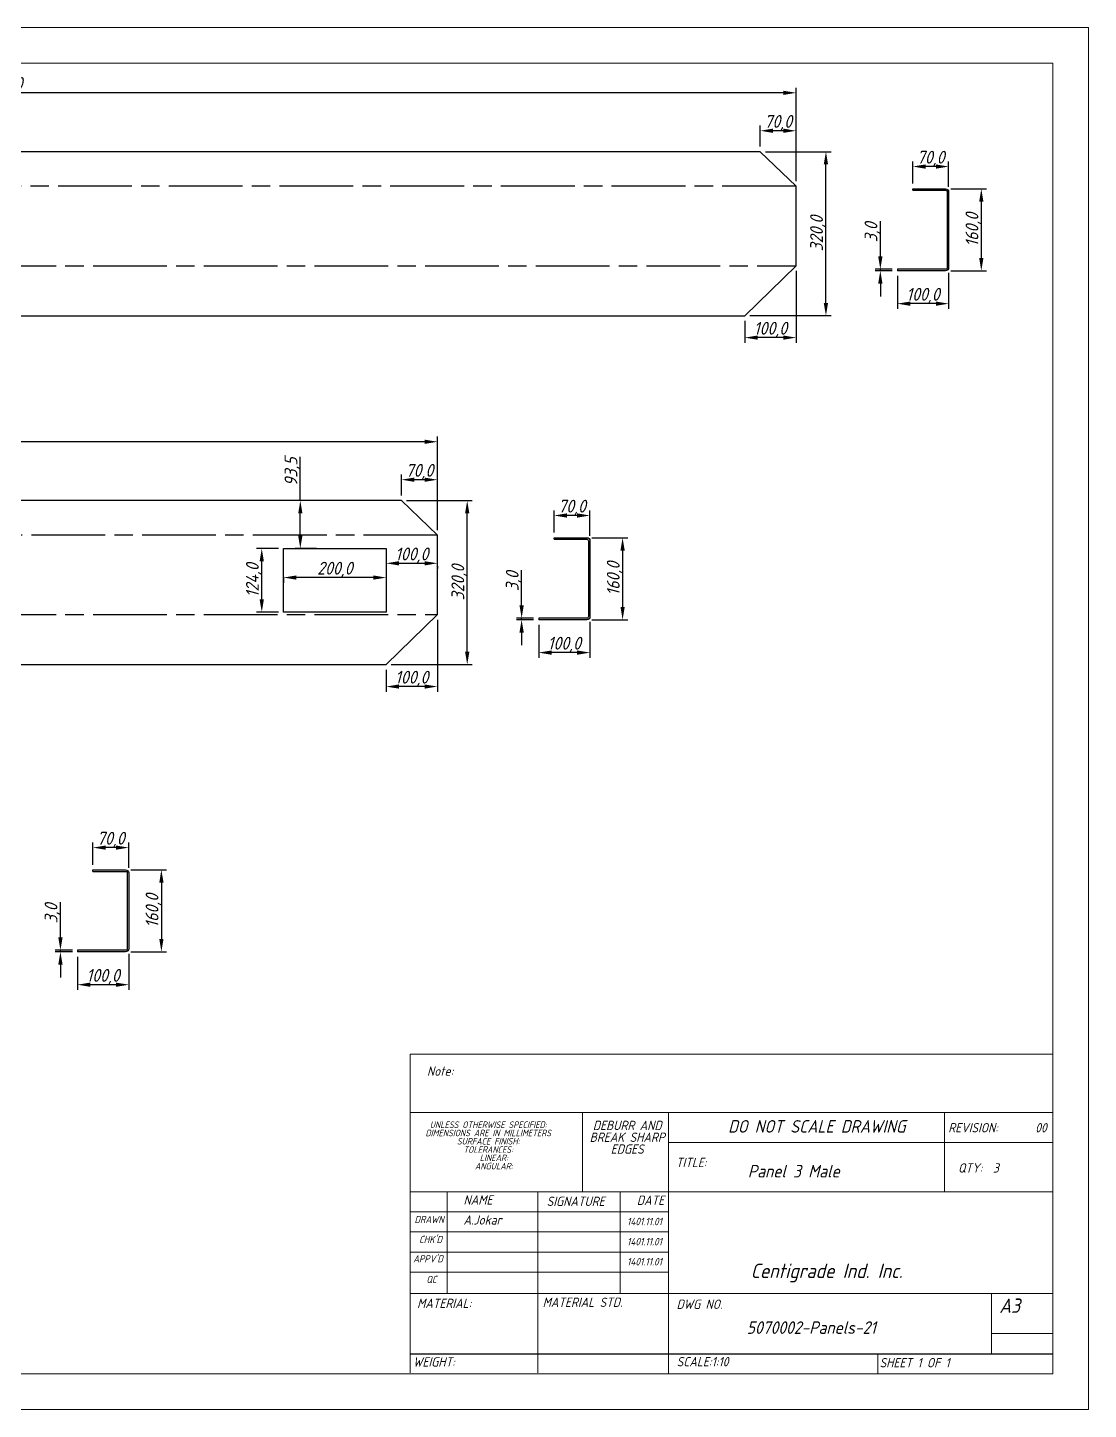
# Model space of a CAD drawing. Header units: inches. Extents: x 18597 to 101525, y -10106 to 51.
# Drawn here: x 31268 to 33338, y -6149 to -3452 of the extents above; entities that cross this region are included whole.
import ezdxf

# ---------------------------------------------------------------- set-up
doc = ezdxf.new("R2010")
doc.units = ezdxf.units.IN
doc.header["$LTSCALE"] = 6
doc.header["$MEASUREMENT"] = 0
doc.linetypes.add('ACAD_ISO08W100', pattern=[36, 24, -3, 6, -3])
doc.linetypes.add('SLD-Solid', pattern=[0])
doc.styles.add('GENISO', font='geniso.shx', dxfattribs={"oblique": 15})
doc.dimstyles.new('Scale', dxfattribs={"dimscale": 10, "dimtxt": 2.5, "dimasz": 2.5, "dimexe": 1, "dimexo": 1, "dimgap": 0.1, "dimtad": 1, "dimdec": 1, "dimzin": 0, "dimtxsty": 'GENISO', "dimcen": 2.5, "dimclrd": 1, "dimclre": 1, "dimclrt": 256, "dimadec": 0, "dimazin": 0, "dimtfac": 1, "dimtdec": 1, "dimtmove": 0, "dimatfit": 3, "dimfxl": 1, "dimtzin": 0, "dimlwd": -1, "dimlwe": -1, "dimarcsym": 0})

# ---------------------------------------------------------------- blocks, each defined once
blk = doc.blocks.new('*D360')
at = {"color": 1, "transparency": 16777216}
for p, q in [((29667.4, -3751.6), (29667.4, -3569.2)), ((32742.4, -3579.2), (29692.4, -3579.2)), ((32767.4, -3751.6), (32767.4, -3569.2))]:
    blk.add_line(p, q, dxfattribs=at)
for points in [[(29692.4, -3575.1), (29692.4, -3583.4), (29667.4, -3579.2)], [(32742.4, -3575.1), (32742.4, -3583.4), (32767.4, -3579.2)]]:
    blk.add_solid(points, dxfattribs=at)
at = {"layer": 'Defpoints', "color": 0, "transparency": 16777216}
for p in [(29667.4, -3579.2), (29667.4, -3761.6), (32767.4, -3761.6)]:
    blk.add_point(p, dxfattribs=at)
at = {"transparency": 16777216, "insert": (31217.4, -3563.9), "char_height": 25, "attachment_point": 5, "style": 'GENISO'}
blk.add_mtext('3100,0', dxfattribs=at)
blk = doc.blocks.new('*D365')
at = {"color": 1, "transparency": 16777216}
for p, q in [((32767.4, -3926.6), (32767.4, -4067)), ((32667.4, -4024.1), (32667.4, -4067)), ((32742.4, -4057), (32692.4, -4057))]:
    blk.add_line(p, q, dxfattribs=at)
for points in [[(32692.4, -4052.8), (32692.4, -4061.1), (32667.4, -4057)], [(32742.4, -4052.8), (32742.4, -4061.1), (32767.4, -4057)]]:
    blk.add_solid(points, dxfattribs=at)
at = {"layer": 'Defpoints', "color": 0, "transparency": 16777216}
for p in [(32767.4, -3916.6), (32667.4, -4014.1), (32667.4, -4057)]:
    blk.add_point(p, dxfattribs=at)
at = {"transparency": 16777216, "insert": (32717.4, -4041.6), "char_height": 25, "attachment_point": 5, "style": 'GENISO'}
blk.add_mtext('100,0', dxfattribs=at)
blk = doc.blocks.new('*D366')
at = {"color": 1, "transparency": 16777216}
for p, q in [((32697.4, -3684.1), (32697.4, -3643.3)), ((32742.4, -3653.3), (32722.4, -3653.3)), ((32767.4, -3751.6), (32767.4, -3643.3))]:
    blk.add_line(p, q, dxfattribs=at)
for points in [[(32722.4, -3649.1), (32722.4, -3657.4), (32697.4, -3653.3)], [(32742.4, -3649.1), (32742.4, -3657.4), (32767.4, -3653.3)]]:
    blk.add_solid(points, dxfattribs=at)
at = {"layer": 'Defpoints', "color": 0, "transparency": 16777216}
for p in [(32697.4, -3653.3), (32697.4, -3694.1), (32767.4, -3761.6)]:
    blk.add_point(p, dxfattribs=at)
at = {"transparency": 16777216, "insert": (32732.4, -3637.9), "char_height": 25, "attachment_point": 5, "style": 'GENISO'}
blk.add_mtext('70,0', dxfattribs=at)
blk = doc.blocks.new('*D368')
at = {"color": 1, "transparency": 16777216}
for p, q in [((32995.1, -3756.5), (32995.1, -3713.1)), ((33065.1, -3762.5), (33065.1, -3713.1)), ((33040.1, -3723.1), (33020.1, -3723.1))]:
    blk.add_line(p, q, dxfattribs=at)
for points in [[(33020.1, -3719), (33020.1, -3727.3), (32995.1, -3723.1)], [(33040.1, -3719), (33040.1, -3727.3), (33065.1, -3723.1)]]:
    blk.add_solid(points, dxfattribs=at)
at = {"layer": 'Defpoints', "color": 0, "transparency": 16777216}
for p in [(32995.1, -3723.1), (32995.1, -3766.5), (33065.1, -3772.5)]:
    blk.add_point(p, dxfattribs=at)
at = {"transparency": 16777216, "insert": (33030.1, -3707.8), "char_height": 25, "attachment_point": 5, "style": 'GENISO'}
blk.add_mtext('70,0', dxfattribs=at)
blk = doc.blocks.new('*D369')
at = {"color": 1, "transparency": 16777216}
for p, q in [((33069.1, -3766.5), (33138.8, -3766.5)), ((33128.8, -3791.5), (33128.8, -3901.5)), ((33069.1, -3926.5), (33138.8, -3926.5))]:
    blk.add_line(p, q, dxfattribs=at)
for points in [[(33124.7, -3791.5), (33133, -3791.5), (33128.8, -3766.5)], [(33124.7, -3901.5), (33133, -3901.5), (33128.8, -3926.5)]]:
    blk.add_solid(points, dxfattribs=at)
at = {"layer": 'Defpoints', "color": 0, "transparency": 16777216}
for p in [(33059.1, -3766.5), (33059.1, -3926.5), (33128.8, -3926.5)]:
    blk.add_point(p, dxfattribs=at)
at = {"transparency": 16777216, "insert": (33113.5, -3846.5), "char_height": 25, "attachment_point": 5, "rotation": 90, "style": 'GENISO'}
blk.add_mtext('160,0', dxfattribs=at)
blk = doc.blocks.new('*D370')
at = {"color": 1, "transparency": 16777216}
for p, q in [((32965.1, -3936.5), (32965.1, -4000.7)), ((33065.1, -3930.5), (33065.1, -4000.7)), ((33040.1, -3990.7), (32990.1, -3990.7))]:
    blk.add_line(p, q, dxfattribs=at)
for points in [[(32990.1, -3986.5), (32990.1, -3994.9), (32965.1, -3990.7)], [(33040.1, -3986.5), (33040.1, -3994.9), (33065.1, -3990.7)]]:
    blk.add_solid(points, dxfattribs=at)
at = {"layer": 'Defpoints', "color": 0, "transparency": 16777216}
for p in [(32965.1, -3926.5), (33065.1, -3920.5), (32965.1, -3990.7)]:
    blk.add_point(p, dxfattribs=at)
at = {"transparency": 16777216, "insert": (33015.1, -3975.3), "char_height": 25, "attachment_point": 5, "style": 'GENISO'}
blk.add_mtext('100,0', dxfattribs=at)
blk = doc.blocks.new('*D371')
at = {"color": 1, "transparency": 16777216}
for p, q in [((32931.8, -3898.5), (32931.8, -3829.6)), ((32955.1, -3923.5), (32921.8, -3923.5)), ((32955.1, -3926.5), (32921.8, -3926.5)), ((32931.8, -3926.5), (32931.8, -3923.5)), ((32931.8, -3951.5), (32931.8, -3976.5))]:
    blk.add_line(p, q, dxfattribs=at)
for points in [[(32927.6, -3898.5), (32936, -3898.5), (32931.8, -3923.5)], [(32927.6, -3951.5), (32936, -3951.5), (32931.8, -3926.5)]]:
    blk.add_solid(points, dxfattribs=at)
at = {"layer": 'Defpoints', "color": 0, "transparency": 16777216}
for p in [(32931.8, -3923.5), (32965.1, -3923.5), (32965.1, -3926.5)]:
    blk.add_point(p, dxfattribs=at)
at = {"transparency": 16777216, "insert": (32916.4, -3851.5), "char_height": 25, "attachment_point": 5, "rotation": 90, "style": 'GENISO'}
blk.add_mtext('3,0', dxfattribs=at)
blk = doc.blocks.new('*D372')
at = {"color": 1, "transparency": 16777216}
for p, q in [((32707.4, -3694.1), (32835.6, -3694.1)), ((32825.6, -3989.1), (32825.6, -3719.1)), ((32677.4, -4014.1), (32835.6, -4014.1))]:
    blk.add_line(p, q, dxfattribs=at)
for points in [[(32821.4, -3719.1), (32829.8, -3719.1), (32825.6, -3694.1)], [(32821.4, -3989.1), (32829.8, -3989.1), (32825.6, -4014.1)]]:
    blk.add_solid(points, dxfattribs=at)
at = {"layer": 'Defpoints', "color": 0, "transparency": 16777216}
for p in [(32697.4, -3694.1), (32825.6, -3694.1), (32667.4, -4014.1)]:
    blk.add_point(p, dxfattribs=at)
at = {"transparency": 16777216, "insert": (32810.2, -3854.1), "char_height": 25, "attachment_point": 5, "rotation": 90, "style": 'GENISO'}
blk.add_mtext('320,0', dxfattribs=at)
blk = doc.blocks.new('*D385')
at = {"color": 1, "transparency": 16777216}
for p, q in [((29667.4, -4432.6), (29667.4, -4250.2)), ((32042.4, -4260.2), (29692.4, -4260.2)), ((32067.4, -4432.6), (32067.4, -4250.2))]:
    blk.add_line(p, q, dxfattribs=at)
for points in [[(29692.4, -4256.1), (29692.4, -4264.4), (29667.4, -4260.2)], [(32042.4, -4256.1), (32042.4, -4264.4), (32067.4, -4260.2)]]:
    blk.add_solid(points, dxfattribs=at)
at = {"layer": 'Defpoints', "color": 0, "transparency": 16777216}
for p in [(29667.4, -4260.2), (29667.4, -4442.6), (32067.4, -4442.6)]:
    blk.add_point(p, dxfattribs=at)
at = {"transparency": 16777216, "insert": (30867.4, -4244.9), "char_height": 25, "attachment_point": 5, "style": 'GENISO'}
blk.add_mtext('2400,0', dxfattribs=at)
blk = doc.blocks.new('*D380')
at = {"color": 1, "transparency": 16777216}
for p, q in [((32067.4, -4607.6), (32067.4, -4748)), ((31967.4, -4705.1), (31967.4, -4748)), ((32042.4, -4738), (31992.4, -4738))]:
    blk.add_line(p, q, dxfattribs=at)
for points in [[(31992.4, -4733.8), (31992.4, -4742.1), (31967.4, -4738)], [(32042.4, -4733.8), (32042.4, -4742.1), (32067.4, -4738)]]:
    blk.add_solid(points, dxfattribs=at)
at = {"layer": 'Defpoints', "color": 0, "transparency": 16777216}
for p in [(32067.4, -4597.6), (31967.4, -4695.1), (31967.4, -4738)]:
    blk.add_point(p, dxfattribs=at)
at = {"transparency": 16777216, "insert": (32017.4, -4722.6), "char_height": 25, "attachment_point": 5, "style": 'GENISO'}
blk.add_mtext('100,0', dxfattribs=at)
blk = doc.blocks.new('*D381')
at = {"color": 1, "transparency": 16777216}
for p, q in [((31997.4, -4365.1), (31997.4, -4324.3)), ((32042.4, -4334.3), (32022.4, -4334.3)), ((32067.4, -4432.6), (32067.4, -4324.3))]:
    blk.add_line(p, q, dxfattribs=at)
for points in [[(32022.4, -4330.1), (32022.4, -4338.4), (31997.4, -4334.3)], [(32042.4, -4330.1), (32042.4, -4338.4), (32067.4, -4334.3)]]:
    blk.add_solid(points, dxfattribs=at)
at = {"layer": 'Defpoints', "color": 0, "transparency": 16777216}
for p in [(31997.4, -4334.3), (31997.4, -4375.1), (32067.4, -4442.6)]:
    blk.add_point(p, dxfattribs=at)
at = {"transparency": 16777216, "insert": (32032.4, -4318.9), "char_height": 25, "attachment_point": 5, "style": 'GENISO'}
blk.add_mtext('70,0', dxfattribs=at)
blk = doc.blocks.new('*D383')
at = {"color": 1, "transparency": 16777216}
for p, q in [((32295.1, -4437.5), (32295.1, -4394.1)), ((32365.1, -4443.5), (32365.1, -4394.1)), ((32340.1, -4404.1), (32320.1, -4404.1))]:
    blk.add_line(p, q, dxfattribs=at)
for points in [[(32320.1, -4400), (32320.1, -4408.3), (32295.1, -4404.1)], [(32340.1, -4400), (32340.1, -4408.3), (32365.1, -4404.1)]]:
    blk.add_solid(points, dxfattribs=at)
at = {"layer": 'Defpoints', "color": 0, "transparency": 16777216}
for p in [(32295.1, -4404.1), (32295.1, -4447.5), (32365.1, -4453.5)]:
    blk.add_point(p, dxfattribs=at)
at = {"transparency": 16777216, "insert": (32330.1, -4388.8), "char_height": 25, "attachment_point": 5, "style": 'GENISO'}
blk.add_mtext('70,0', dxfattribs=at)
blk = doc.blocks.new('*D384')
at = {"color": 1, "transparency": 16777216}
for p, q in [((32369.1, -4447.5), (32438.8, -4447.5)), ((32428.8, -4472.5), (32428.8, -4582.5)), ((32369.1, -4607.5), (32438.8, -4607.5))]:
    blk.add_line(p, q, dxfattribs=at)
for points in [[(32424.7, -4472.5), (32433, -4472.5), (32428.8, -4447.5)], [(32424.7, -4582.5), (32433, -4582.5), (32428.8, -4607.5)]]:
    blk.add_solid(points, dxfattribs=at)
at = {"layer": 'Defpoints', "color": 0, "transparency": 16777216}
for p in [(32359.1, -4447.5), (32359.1, -4607.5), (32428.8, -4607.5)]:
    blk.add_point(p, dxfattribs=at)
at = {"transparency": 16777216, "insert": (32413.5, -4527.5), "char_height": 25, "attachment_point": 5, "rotation": 90, "style": 'GENISO'}
blk.add_mtext('160,0', dxfattribs=at)
blk = doc.blocks.new('*D373')
at = {"color": 1, "transparency": 16777216}
for p, q in [((32265.1, -4617.5), (32265.1, -4681.7)), ((32365.1, -4611.5), (32365.1, -4681.7)), ((32340.1, -4671.7), (32290.1, -4671.7))]:
    blk.add_line(p, q, dxfattribs=at)
for points in [[(32290.1, -4667.5), (32290.1, -4675.9), (32265.1, -4671.7)], [(32340.1, -4667.5), (32340.1, -4675.9), (32365.1, -4671.7)]]:
    blk.add_solid(points, dxfattribs=at)
at = {"layer": 'Defpoints', "color": 0, "transparency": 16777216}
for p in [(32265.1, -4607.5), (32365.1, -4601.5), (32265.1, -4671.7)]:
    blk.add_point(p, dxfattribs=at)
at = {"transparency": 16777216, "insert": (32315.1, -4656.3), "char_height": 25, "attachment_point": 5, "style": 'GENISO'}
blk.add_mtext('100,0', dxfattribs=at)
blk = doc.blocks.new('*D374')
at = {"color": 1, "transparency": 16777216}
for p, q in [((32231.8, -4579.5), (32231.8, -4510.5)), ((32255.1, -4604.5), (32221.8, -4604.5)), ((32255.1, -4607.5), (32221.8, -4607.5)), ((32231.8, -4607.5), (32231.8, -4604.5)), ((32231.8, -4632.5), (32231.8, -4657.5))]:
    blk.add_line(p, q, dxfattribs=at)
for points in [[(32227.6, -4579.5), (32236, -4579.5), (32231.8, -4604.5)], [(32227.6, -4632.5), (32236, -4632.5), (32231.8, -4607.5)]]:
    blk.add_solid(points, dxfattribs=at)
at = {"layer": 'Defpoints', "color": 0, "transparency": 16777216}
for p in [(32231.8, -4604.5), (32265.1, -4604.5), (32265.1, -4607.5)]:
    blk.add_point(p, dxfattribs=at)
at = {"transparency": 16777216, "insert": (32216.4, -4532.5), "char_height": 25, "attachment_point": 5, "rotation": 90, "style": 'GENISO'}
blk.add_mtext('3,0', dxfattribs=at)
blk = doc.blocks.new('*D375')
at = {"color": 1, "transparency": 16777216}
for p, q in [((32007.4, -4375.1), (32135.6, -4375.1)), ((32125.6, -4670.1), (32125.6, -4400.1)), ((31977.4, -4695.1), (32135.6, -4695.1))]:
    blk.add_line(p, q, dxfattribs=at)
for points in [[(32121.4, -4400.1), (32129.8, -4400.1), (32125.6, -4375.1)], [(32121.4, -4670.1), (32129.8, -4670.1), (32125.6, -4695.1)]]:
    blk.add_solid(points, dxfattribs=at)
at = {"layer": 'Defpoints', "color": 0, "transparency": 16777216}
for p in [(31997.4, -4375.1), (32125.6, -4375.1), (31967.4, -4695.1)]:
    blk.add_point(p, dxfattribs=at)
at = {"transparency": 16777216, "insert": (32110.2, -4535.1), "char_height": 25, "attachment_point": 5, "rotation": 90, "style": 'GENISO'}
blk.add_mtext('320,0', dxfattribs=at)
blk = doc.blocks.new('*D394')
at = {"color": 1, "transparency": 16777216}
for p, q in [((31395.1, -5085.6), (31395.1, -5042.3)), ((31465.1, -5091.6), (31465.1, -5042.3)), ((31440.1, -5052.3), (31420.1, -5052.3))]:
    blk.add_line(p, q, dxfattribs=at)
for points in [[(31420.1, -5048.1), (31420.1, -5056.4), (31395.1, -5052.3)], [(31440.1, -5048.1), (31440.1, -5056.4), (31465.1, -5052.3)]]:
    blk.add_solid(points, dxfattribs=at)
at = {"layer": 'Defpoints', "color": 0, "transparency": 16777216}
for p in [(31395.1, -5052.3), (31395.1, -5095.6), (31465.1, -5101.6)]:
    blk.add_point(p, dxfattribs=at)
at = {"transparency": 16777216, "insert": (31430.1, -5036.9), "char_height": 25, "attachment_point": 5, "style": 'GENISO'}
blk.add_mtext('70,0', dxfattribs=at)
blk = doc.blocks.new('*D395')
at = {"color": 1, "transparency": 16777216}
for p, q in [((31469.1, -5095.6), (31538.8, -5095.6)), ((31528.8, -5120.6), (31528.8, -5230.6)), ((31469.1, -5255.6), (31538.8, -5255.6))]:
    blk.add_line(p, q, dxfattribs=at)
for points in [[(31524.7, -5120.6), (31533, -5120.6), (31528.8, -5095.6)], [(31524.7, -5230.6), (31533, -5230.6), (31528.8, -5255.6)]]:
    blk.add_solid(points, dxfattribs=at)
at = {"layer": 'Defpoints', "color": 0, "transparency": 16777216}
for p in [(31459.1, -5095.6), (31459.1, -5255.6), (31528.8, -5255.6)]:
    blk.add_point(p, dxfattribs=at)
at = {"transparency": 16777216, "insert": (31513.5, -5175.6), "char_height": 25, "attachment_point": 5, "rotation": 90, "style": 'GENISO'}
blk.add_mtext('160,0', dxfattribs=at)
blk = doc.blocks.new('*D396')
at = {"color": 1, "transparency": 16777216}
for p, q in [((31365.1, -5265.6), (31365.1, -5329.8)), ((31465.1, -5259.6), (31465.1, -5329.8)), ((31440.1, -5319.8), (31390.1, -5319.8))]:
    blk.add_line(p, q, dxfattribs=at)
for points in [[(31390.1, -5315.7), (31390.1, -5324), (31365.1, -5319.8)], [(31440.1, -5315.7), (31440.1, -5324), (31465.1, -5319.8)]]:
    blk.add_solid(points, dxfattribs=at)
at = {"layer": 'Defpoints', "color": 0, "transparency": 16777216}
for p in [(31365.1, -5255.6), (31465.1, -5249.6), (31365.1, -5319.8)]:
    blk.add_point(p, dxfattribs=at)
at = {"transparency": 16777216, "insert": (31415.1, -5304.5), "char_height": 25, "attachment_point": 5, "style": 'GENISO'}
blk.add_mtext('100,0', dxfattribs=at)
blk = doc.blocks.new('*D397')
at = {"color": 1, "transparency": 16777216}
for p, q in [((31331.8, -5227.6), (31331.8, -5158.7)), ((31355.1, -5252.6), (31321.8, -5252.6)), ((31355.1, -5255.6), (31321.8, -5255.6)), ((31331.8, -5255.6), (31331.8, -5252.6)), ((31331.8, -5280.6), (31331.8, -5305.6))]:
    blk.add_line(p, q, dxfattribs=at)
for points in [[(31327.6, -5227.6), (31336, -5227.6), (31331.8, -5252.6)], [(31327.6, -5280.6), (31336, -5280.6), (31331.8, -5255.6)]]:
    blk.add_solid(points, dxfattribs=at)
at = {"layer": 'Defpoints', "color": 0, "transparency": 16777216}
for p in [(31331.8, -5252.6), (31365.1, -5252.6), (31365.1, -5255.6)]:
    blk.add_point(p, dxfattribs=at)
at = {"transparency": 16777216, "insert": (31316.4, -5180.7), "char_height": 25, "attachment_point": 5, "rotation": 90, "style": 'GENISO'}
blk.add_mtext('3,0', dxfattribs=at)
blk = doc.blocks.new('*D427')
at = {"color": 1, "transparency": 16777216}
for p, q in [((31767.4, -4523.9), (31767.4, -4535.3)), ((31942.4, -4525.3), (31792.4, -4525.3)), ((31967.4, -4523.9), (31967.4, -4535.3))]:
    blk.add_line(p, q, dxfattribs=at)
for points in [[(31792.4, -4521.1), (31792.4, -4529.4), (31767.4, -4525.3)], [(31942.4, -4521.1), (31942.4, -4529.4), (31967.4, -4525.3)]]:
    blk.add_solid(points, dxfattribs=at)
at = {"layer": 'Defpoints', "color": 0, "transparency": 16777216}
for p in [(31767.4, -4513.9), (31767.4, -4525.3), (31967.4, -4513.9)]:
    blk.add_point(p, dxfattribs=at)
at = {"transparency": 16777216, "insert": (31867.4, -4509.9), "char_height": 25, "attachment_point": 5, "style": 'GENISO'}
blk.add_mtext('200,0', dxfattribs=at)
blk = doc.blocks.new('*D428')
at = {"color": 1, "transparency": 16777216}
for p, q in [((31757.4, -4468.6), (31714.7, -4468.6)), ((31724.7, -4567.6), (31724.7, -4493.6)), ((31757.4, -4592.6), (31714.7, -4592.6))]:
    blk.add_line(p, q, dxfattribs=at)
for points in [[(31720.5, -4493.6), (31728.9, -4493.6), (31724.7, -4468.6)], [(31720.5, -4567.6), (31728.9, -4567.6), (31724.7, -4592.6)]]:
    blk.add_solid(points, dxfattribs=at)
at = {"layer": 'Defpoints', "color": 0, "transparency": 16777216}
for p in [(31724.7, -4468.6), (31767.4, -4468.6), (31767.4, -4592.6)]:
    blk.add_point(p, dxfattribs=at)
at = {"transparency": 16777216, "insert": (31709.3, -4530.6), "char_height": 25, "attachment_point": 5, "rotation": 90, "style": 'GENISO'}
blk.add_mtext('124,0', dxfattribs=at)
blk = doc.blocks.new('*D429')
at = {"color": 1, "transparency": 16777216}
for p, q in [((31799.9, -4375.1), (31799.9, -4289.6)), ((31831.2, -4375.1), (31789.9, -4375.1)), ((31799.9, -4443.6), (31799.9, -4400.1)), ((31831.2, -4468.6), (31789.9, -4468.6))]:
    blk.add_line(p, q, dxfattribs=at)
for points in [[(31795.8, -4400.1), (31804.1, -4400.1), (31799.9, -4375.1)], [(31795.8, -4443.6), (31804.1, -4443.6), (31799.9, -4468.6)]]:
    blk.add_solid(points, dxfattribs=at)
at = {"layer": 'Defpoints', "color": 0, "transparency": 16777216}
for p in [(31799.9, -4375.1), (31841.2, -4375.1), (31841.2, -4468.6)]:
    blk.add_point(p, dxfattribs=at)
at = {"transparency": 16777216, "insert": (31784.6, -4318.7), "char_height": 25, "attachment_point": 5, "rotation": 90, "style": 'GENISO'}
blk.add_mtext('93,5', dxfattribs=at)
blk = doc.blocks.new('*D430')
at = {"color": 1, "transparency": 16777216}
for p, q in [((31967.4, -4503), (31967.4, -4507.4)), ((31992.4, -4497.4), (32042.4, -4497.4)), ((32067.4, -4503), (32067.4, -4507.4))]:
    blk.add_line(p, q, dxfattribs=at)
for points in [[(31992.4, -4493.3), (31992.4, -4501.6), (31967.4, -4497.4)], [(32042.4, -4493.3), (32042.4, -4501.6), (32067.4, -4497.4)]]:
    blk.add_solid(points, dxfattribs=at)
at = {"layer": 'Defpoints', "color": 0, "transparency": 16777216}
for p in [(31967.4, -4493), (32067.4, -4493), (32067.4, -4497.4)]:
    blk.add_point(p, dxfattribs=at)
at = {"transparency": 16777216, "insert": (32017.4, -4482.1), "char_height": 25, "attachment_point": 5, "style": 'GENISO'}
blk.add_mtext('100,0', dxfattribs=at)

msp = doc.modelspace()

# ---------------------------------------------------------------- linework, layer by layer
for p, q in [((32697.38, -3694.14), (29737.38, -3694.14)), ((32697.38, -3694.14), (32767.38, -3761.64)), ((32767.38, -3916.64), (32767.38, -3761.64)), ((32995.11, -3769.52), (32995.11, -3766.52)), ((32667.38, -4014.14), (32767.38, -3916.64)), ((32965.11, -3923.52), (32965.11, -3926.52)), ((29767.38, -4014.14), (32667.38, -4014.14)), ((31997.38, -4375.13), (29737.38, -4375.13)), ((31997.38, -4375.13), (32067.38, -4442.63)), ((32067.38, -4597.63), (32067.38, -4442.63)), ((32295.11, -4450.51), (32295.11, -4447.51)), ((31967.38, -4695.13), (32067.38, -4597.63)), ((32265.11, -4604.51), (32265.11, -4607.51)), ((29767.38, -4695.13), (31967.38, -4695.13)), ((31395.11, -5098.64), (31395.11, -5095.64)), ((31365.11, -5252.64), (31365.11, -5255.64)), ((32014.38, -6040.09), (33268.48, -6040.09))]:
    msp.add_line(p, q)
at = {"linetype": 'ACAD_ISO08W100'}
for p, q in [((32767.38, -3761.64), (29667.38, -3761.64)), ((29667.38, -3916.64), (32767.38, -3916.64)), ((32067.38, -4442.63), (29667.38, -4442.63)), ((29667.38, -4597.63), (32067.38, -4597.63))]:
    msp.add_line(p, q, dxfattribs=at)
at = {"color": 7, "linetype": 'SLD-Solid', "lineweight": 0}
for p, q in [((32014.38, -5455.09), (33268.48, -5455.09)), ((32014.38, -5455.09), (32014.38, -5569.11)), ((32014.38, -5569.11), (33268.48, -5569.11)), ((32014.38, -5569.11), (32014.38, -6077.03)), ((32350.53, -5569.11), (32350.53, -5723.8)), ((32518.6, -5569.11), (32518.6, -6079.34)), ((33056.91, -5723.8), (33056.91, -5569.11)), ((33268.48, -5627.98), (32518.6, -5627.98)), ((33268.48, -5723.8), (32014.38, -5723.8)), ((32086.41, -5723.8), (32086.41, -5922.35)), ((32263.64, -5723.8), (32263.64, -6077.03)), ((32424.4, -5723.8), (32424.4, -5922.35)), ((32518.6, -6077.03), (32518.6, -5723.8)), ((32518.6, -5763.04), (32014.38, -5763.04)), ((32518.6, -5802.29), (32014.38, -5802.29)), ((32518.6, -5841.54), (32014.38, -5841.54)), ((32518.6, -5880.79), (32014.38, -5880.79)), ((32110.42, -5922.35), (32014.38, -5922.35)), ((32110.42, -5922.35), (33268.48, -5922.35)), ((33148.42, -6040.09), (33148.42, -5922.35)), ((33268.48, -6000.84), (33148.42, -6000.84)), ((32926.79, -6079.34), (32926.79, -6040.09))]:
    msp.add_line(p, q, dxfattribs=at)
for points in [[(29505.26, -3452.01), (33337.74, -3452.01), (33337.74, -6148.6), (29505.26, -6148.6)], [(29574.52, -3521.28), (33268.48, -3521.28), (33268.48, -6079.34), (29574.52, -6079.34)]]:
    msp.add_lwpolyline(points, close=True, dxfattribs=at)
for points in [[(32995.11, -3766.52), (33059.11, -3766.52, -0.4142136), (33065.11, -3772.52), (33065.11, -3920.52, -0.4142136), (33059.11, -3926.52), (32965.11, -3926.52)], [(32995.11, -3769.52), (33059.11, -3769.52, -0.4142136), (33062.11, -3772.52), (33062.11, -3920.52, -0.4142136), (33059.11, -3923.52), (32965.11, -3923.52)], [(32295.11, -4447.51), (32359.11, -4447.51, -0.4142136), (32365.11, -4453.51), (32365.11, -4601.51, -0.4142136), (32359.11, -4607.51), (32265.11, -4607.51)], [(32295.11, -4450.51), (32359.11, -4450.51, -0.4142136), (32362.11, -4453.51), (32362.11, -4601.51, -0.4142136), (32359.11, -4604.51), (32265.11, -4604.51)], [(31395.11, -5095.64), (31459.11, -5095.64, -0.4142136), (31465.11, -5101.64), (31465.11, -5249.64, -0.4142136), (31459.11, -5255.64), (31365.11, -5255.64)], [(31395.11, -5098.64), (31459.11, -5098.64, -0.4142136), (31462.11, -5101.64), (31462.11, -5249.64, -0.4142136), (31459.11, -5252.64), (31365.11, -5252.64)]]:
    msp.add_lwpolyline(points, format="xyb")
msp.add_lwpolyline([(31967.38, -4468.63), (31967.38, -4592.63), (31767.38, -4592.63), (31767.38, -4468.63)], close=True)

# ---------------------------------------------------------------- texts
at = {"attachment_point": 5, "style": 'GENISO'}
for s, insert, char_height in [('Note:', (32072.81, -5488.47), 18.208), ('DIMENSIONS ARE IN MILLIMETERS', (32166.65, -5609.24), 12.7453), ('UNLESS OTHERWISE SPECIFIED:', (32166.65, -5593.07), 12.7453), ('BREAK SHARP', (32437.86, -5617.55), 18.2076), ('DEBURR AND', (32437.86, -5594.46), 18.208), ('DO NOT SCALE DRAWING', (32807.76, -5596.37), 24.5103), ('REVISION:       00', (33160.38, -5598.97), 18.2076), ('SURFACE FINISH:', (32166.65, -5625.4), 12.7453), ('TOLERANCES:', (32166.65, -5641.56), 12.7453), ('EDGES', (32437.86, -5640.64), 18.208), ('LINEAR:', (32177.56, -5657.72), 12.745), ('TITLE:', (32562.81, -5666.72), 18.208), ('ANGULAR:', (32177.56, -5673.88), 12.745), ('Panel 3 Male', (32762.85, -5683.79), 24.5103), ('QTY:  3', (33123.24, -5677.46), 18.208), ('NAME', (32146.64, -5739.94), 18.208), ('SIGNATURE', (32337.27, -5742.55), 18.208), ('DATE', (32483.29, -5740.52), 18.208), ('A.Jokar', (32155.56, -5778.91), 18.208), ('DRAWN', (32051.39, -5777.96), 14.006), ('1401.11.01', (32471.52, -5782), 14.566), ("CHK'D", (32054.12, -5816.96), 14.006), ('1401.11.01', (32471.52, -5821.25), 14.566), ("APPV'D", (32049.16, -5854.78), 14.006), ('1401.11.01', (32471.52, -5860.49), 14.566), ('Centigrade Ind. Inc.', (32826.92, -5882.46), 28.0117), ('QC', (32055.83, -5894.96), 14.006), ('MATERIAL:', (32080.78, -5941.66), 18.208), ('MATERIAL STD.', (32350.69, -5939.6), 18.2076), ('A3', (33184.17, -5946.3), 28.012), ('DWG NO.', (32578.85, -5943.41), 18.208), ('5070002-Panels-21', (32797.08, -5989), 24.5103), ('WEIGHT:', (32060.76, -6056.01), 18.208), ('SCALE:1:10', (32584.89, -6055.58), 18.208), ('SHEET 1 OF 1', (32998.65, -6057.52), 18.2076)]:
    msp.add_mtext(s, dxfattribs=dict(at, insert=insert, char_height=char_height))

# ---------------------------------------------------------------- dimensions: what is measured, and where the dimension line sits
for base, p1, p2, picture, middle in [((29667.38, -3579.24), (32767.38, -3761.64), (29667.38, -3761.64), '*D360', (31217.38, -3563.87)), ((32697.38, -3653.26), (32767.38, -3761.64), (32697.38, -3694.14), '*D366', (32732.38, -3637.88)), ((32995.11, -3723.14), (33065.11, -3772.52), (32995.11, -3766.52), '*D368', (33030.11, -3707.76)), ((32667.38, -4056.98), (32767.38, -3916.64), (32667.38, -4014.14), '*D365', (32717.38, -4041.61)), ((32965.11, -3990.7), (33065.11, -3920.52), (32965.11, -3926.52), '*D370', (33015.11, -3975.33)), ((29667.38, -4260.24), (32067.38, -4442.63), (29667.38, -4442.63), '*D385', (30867.38, -4244.86)), ((31997.38, -4334.25), (32067.38, -4442.63), (31997.38, -4375.13), '*D381', (32032.38, -4318.88)), ((32295.11, -4404.13), (32365.11, -4453.51), (32295.11, -4447.51), '*D383', (32330.11, -4388.76)), ((32067.38, -4497.45), (31967.38, -4493), (32067.38, -4493), '*D430', (32017.38, -4482.07)), ((31767.38, -4525.25), (31967.38, -4513.94), (31767.38, -4513.94), '*D427', (31867.38, -4509.87)), ((31967.38, -4737.98), (32067.38, -4597.63), (31967.38, -4695.13), '*D380', (32017.38, -4722.6)), ((32265.11, -4671.7), (32365.11, -4601.51), (32265.11, -4607.51), '*D373', (32315.11, -4656.32)), ((31395.11, -5052.26), (31465.11, -5101.64), (31395.11, -5095.64), '*D394', (31430.11, -5036.88)), ((31365.11, -5319.83), (31465.11, -5249.64), (31365.11, -5255.64), '*D396', (31415.11, -5304.45))]:
    dim = msp.add_linear_dim(base=base, p1=p1, p2=p2, dimstyle='Scale')
    dim.commit()
    dim.dimension.update_dxf_attribs({"geometry": picture, "text_midpoint": middle})
for base, p1, p2, picture, middle in [((32825.61, -3694.14), (32667.38, -4014.14), (32697.38, -3694.14), '*D372', (32810.24, -3854.14)), ((33128.85, -3926.52), (33059.11, -3766.52), (33059.11, -3926.52), '*D369', (33113.47, -3846.52)), ((32931.8, -3923.52), (32965.11, -3926.52), (32965.11, -3923.52), '*D371', (32916.43, -3851.53)), ((32125.61, -4375.13), (31967.38, -4695.13), (31997.38, -4375.13), '*D375', (32110.24, -4535.13)), ((32428.85, -4607.51), (32359.11, -4447.51), (32359.11, -4607.51), '*D384', (32413.47, -4527.51)), ((31724.69, -4468.63), (31767.38, -4592.63), (31767.38, -4468.63), '*D428', (31709.31, -4530.63)), ((32231.8, -4604.51), (32265.11, -4607.51), (32265.11, -4604.51), '*D374', (32216.43, -4532.53)), ((31528.85, -5255.64), (31459.11, -5095.64), (31459.11, -5255.64), '*D395', (31513.47, -5175.64)), ((31331.8, -5252.64), (31365.11, -5255.64), (31365.11, -5252.64), '*D397', (31316.43, -5180.66))]:
    dim = msp.add_linear_dim(base=base, p1=p1, p2=p2, angle=90, dimstyle='Scale')
    dim.commit()
    dim.dimension.update_dxf_attribs({"geometry": picture, "text_midpoint": middle})
dim = msp.add_linear_dim(base=(31799.92, -4375.13), p1=(31841.18, -4468.63), p2=(31841.18, -4375.13), angle=90, dimstyle='Scale')
dim.commit()
dim.dimension.update_dxf_attribs({"geometry": '*D429', "text_midpoint": (31799.92, -4318.66), "dimtype": 160})

doc.saveas('drawing.dxf')
